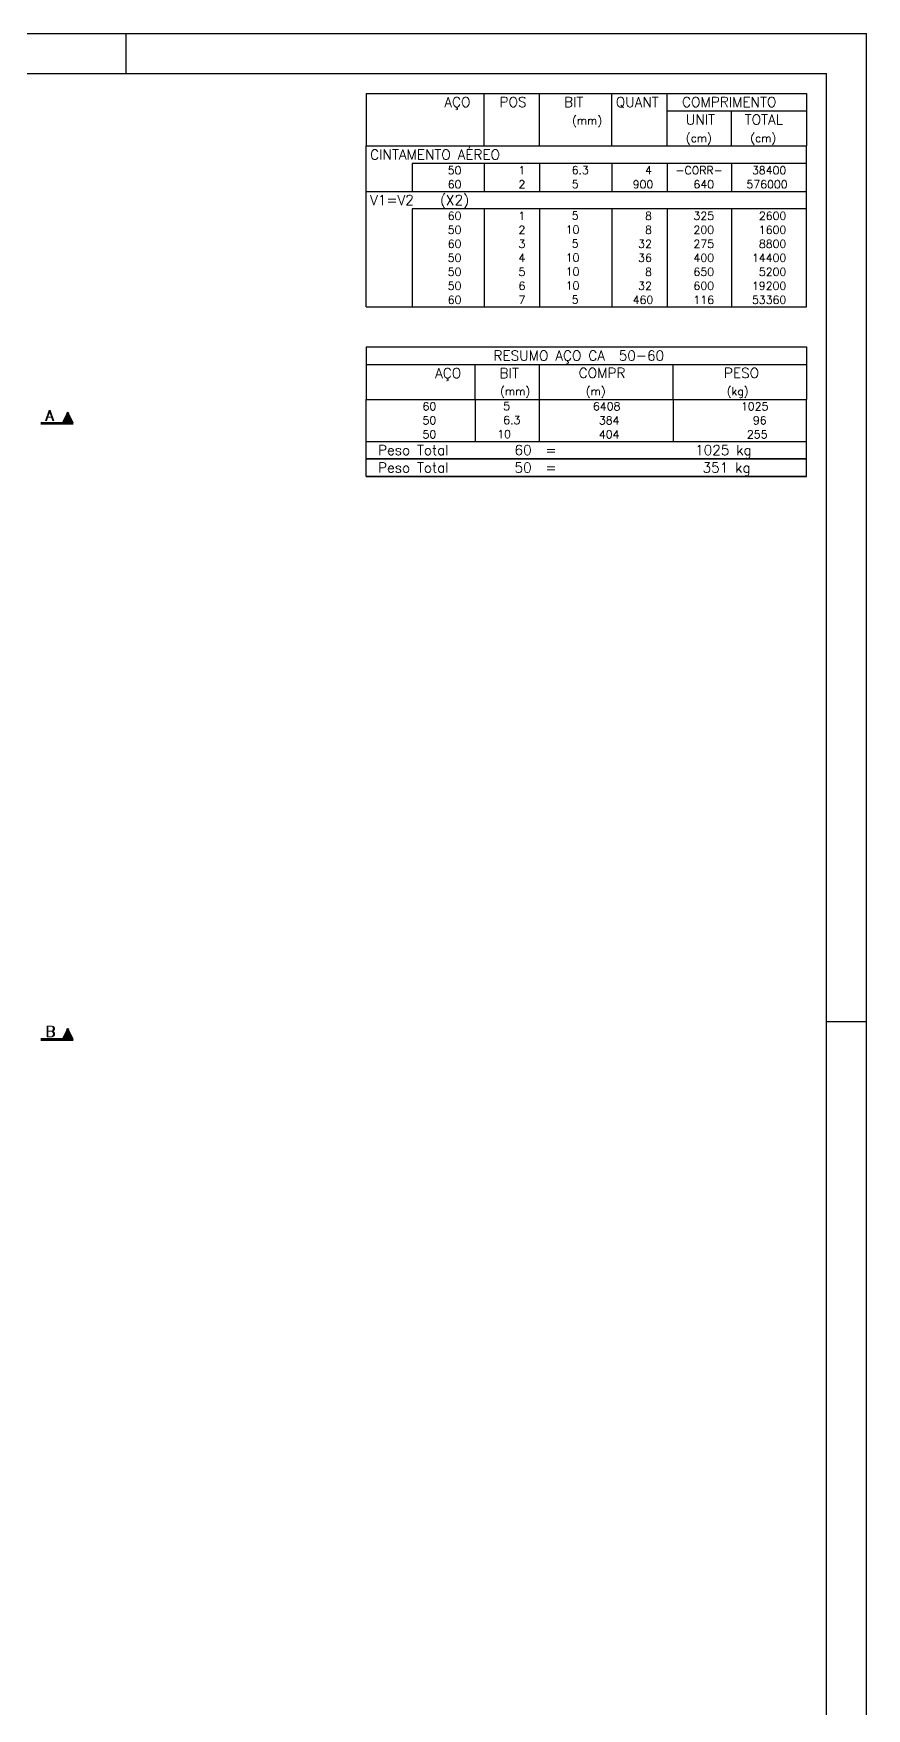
# Model space of a CAD drawing. Extents: x 797 to 1056, y -75 to 15.
# Drawn here: x 957.1 to 967.51, y -54.2 to -33.26 of the extents above; entities that cross this region are included whole.
import ezdxf

# ---------------------------------------------------------------- set-up
doc = ezdxf.new("R2010")
doc.units = 0
doc.header["$MEASUREMENT"] = 0
for name, color, linetype in [('06', 6, 'CONTINUOUS'), ('1', 2, 'CONTINUOUS'), ('CERCADURA', 7, 'CONTINUOUS')]:
    doc.layers.add(name, color=color, linetype=linetype)
doc.styles.get("Standard").update_dxf_attribs({"font": 'ROMANS.SHX'})

msp = doc.modelspace()

# ---------------------------------------------------------------- linework, layer by layer
at = {"layer": '06'}
for p in [(909.31, -33.763), (967.01, -74.813)]:
    msp.add_line(p, (967.01, -33.763), dxfattribs=at)
at = {"layer": '1', "linetype": 'Continuous'}
for p, q in [((961.26, -34.011), (961.26, -34.667)), ((961.26, -34.011), (966.76, -34.011)), ((962.735, -34.667), (962.735, -34.011)), ((963.425, -34.667), (963.425, -34.011)), ((964.33, -34.667), (964.33, -34.011)), ((965.02, -34.667), (965.02, -34.011)), ((966.76, -34.011), (966.76, -34.667)), ((965.02, -34.229), (966.76, -34.229)), ((965.825, -34.667), (965.825, -34.229)), ((961.26, -34.667), (966.76, -34.667)), ((961.26, -34.886), (961.26, -34.667)), ((961.26, -34.667), (966.76, -34.667)), ((966.76, -34.886), (966.76, -34.667)), ((961.26, -35.061), (961.26, -34.886)), ((966.76, -34.886), (961.835, -34.886)), ((961.835, -34.886), (961.835, -35.061)), ((962.735, -34.886), (962.735, -35.061)), ((963.425, -34.886), (963.425, -35.061)), ((964.33, -34.886), (964.33, -35.061)), ((965.02, -34.886), (965.02, -35.061)), ((965.825, -34.886), (965.825, -35.061)), ((966.76, -35.061), (966.76, -34.886)), ((961.26, -35.236), (961.26, -35.061)), ((961.835, -35.061), (961.835, -35.236)), ((962.735, -35.061), (962.735, -35.236)), ((963.425, -35.061), (963.425, -35.236)), ((964.33, -35.061), (964.33, -35.236)), ((965.02, -35.061), (965.02, -35.236)), ((965.825, -35.061), (965.825, -35.236)), ((966.76, -35.236), (966.76, -35.061)), ((961.26, -35.454), (961.26, -35.236)), ((961.26, -35.236), (966.76, -35.236)), ((966.76, -35.454), (966.76, -35.236)), ((961.26, -35.629), (961.26, -35.454)), ((966.76, -35.454), (961.835, -35.454)), ((961.835, -35.454), (961.835, -35.629)), ((962.735, -35.454), (962.735, -35.629)), ((963.425, -35.454), (963.425, -35.629)), ((964.33, -35.454), (964.33, -35.629)), ((965.02, -35.454), (965.02, -35.629)), ((965.825, -35.454), (965.825, -35.629)), ((966.76, -35.629), (966.76, -35.454)), ((961.26, -35.804), (961.26, -35.629)), ((961.835, -35.629), (961.835, -35.804)), ((962.735, -35.629), (962.735, -35.804)), ((963.425, -35.629), (963.425, -35.804)), ((964.33, -35.629), (964.33, -35.804)), ((965.02, -35.629), (965.02, -35.804)), ((965.825, -35.629), (965.825, -35.804)), ((966.76, -35.804), (966.76, -35.629)), ((961.26, -35.979), (961.26, -35.804)), ((961.26, -36.154), (961.26, -35.979)), ((961.835, -35.804), (961.835, -35.979)), ((961.835, -35.979), (961.835, -36.154)), ((962.735, -35.804), (962.735, -35.979)), ((962.735, -35.979), (962.735, -36.154)), ((963.425, -35.804), (963.425, -35.979)), ((963.425, -35.979), (963.425, -36.154)), ((964.33, -35.804), (964.33, -35.979)), ((964.33, -35.979), (964.33, -36.154)), ((965.02, -35.804), (965.02, -35.979)), ((965.02, -35.979), (965.02, -36.154)), ((965.825, -35.804), (965.825, -35.979)), ((965.825, -35.979), (965.825, -36.154)), ((966.76, -35.979), (966.76, -35.804)), ((966.76, -36.154), (966.76, -35.979)), ((961.26, -36.329), (961.26, -36.154)), ((961.835, -36.154), (961.835, -36.329)), ((962.735, -36.154), (962.735, -36.329)), ((963.425, -36.154), (963.425, -36.329)), ((964.33, -36.154), (964.33, -36.329)), ((965.02, -36.154), (965.02, -36.329)), ((965.825, -36.154), (965.825, -36.329)), ((966.76, -36.329), (966.76, -36.154)), ((961.26, -36.504), (961.26, -36.329)), ((961.835, -36.329), (961.835, -36.504)), ((962.735, -36.329), (962.735, -36.504)), ((963.425, -36.329), (963.425, -36.504)), ((964.33, -36.329), (964.33, -36.504)), ((965.02, -36.329), (965.02, -36.504)), ((965.825, -36.329), (965.825, -36.504)), ((966.76, -36.504), (966.76, -36.329)), ((961.26, -36.679), (961.26, -36.504)), ((961.835, -36.504), (961.835, -36.679)), ((962.735, -36.504), (962.735, -36.679)), ((963.425, -36.504), (963.425, -36.679)), ((964.33, -36.504), (964.33, -36.679)), ((965.02, -36.504), (965.02, -36.679)), ((965.825, -36.504), (965.825, -36.679)), ((966.76, -36.679), (966.76, -36.504)), ((961.26, -36.679), (966.76, -36.679)), ((961.26, -37.179), (961.26, -37.836)), ((961.26, -37.179), (966.76, -37.179)), ((966.76, -37.179), (966.76, -37.836)), ((961.26, -37.398), (966.76, -37.398)), ((962.62, -37.836), (962.62, -37.398)), ((963.425, -37.836), (963.425, -37.398)), ((965.093, -37.836), (965.093, -37.398)), ((961.26, -37.836), (966.76, -37.836)), ((961.26, -38.011), (961.26, -37.836)), ((962.62, -37.836), (962.62, -38.011)), ((963.425, -38.011), (963.425, -37.836)), ((965.093, -37.836), (965.093, -38.011)), ((966.76, -38.011), (966.76, -37.836)), ((957.53, -37.997), (957.461, -38.135)), ((957.53, -37.998), (957.462, -38.135)), ((957.541, -38.002), (957.472, -38.14)), ((957.541, -38.004), (957.473, -38.14)), ((957.578, -38.093), (957.482, -38.093)), ((957.572, -38.082), (957.487, -38.082)), ((957.572, -38.095), (957.487, -38.095)), ((957.567, -38.071), (957.493, -38.071)), ((957.567, -38.084), (957.493, -38.084)), ((957.562, -38.061), (957.498, -38.061)), ((957.562, -38.073), (957.498, -38.073)), ((957.556, -38.05), (957.503, -38.05)), ((957.556, -38.063), (957.503, -38.063)), ((957.551, -38.039), (957.509, -38.039)), ((957.551, -38.052), (957.509, -38.052)), ((957.546, -38.029), (957.514, -38.029)), ((957.546, -38.041), (957.514, -38.041)), ((957.588, -38.141), (957.519, -38.002)), ((957.587, -38.14), (957.519, -38.004)), ((957.541, -38.018), (957.519, -38.018)), ((957.541, -38.031), (957.519, -38.031)), ((957.535, -38.008), (957.523, -38.008)), ((957.535, -38.02), (957.523, -38.02)), ((957.599, -38.135), (957.53, -37.997)), ((957.598, -38.135), (957.53, -37.998)), ((961.26, -38.186), (961.26, -38.011)), ((962.62, -38.011), (962.62, -38.186)), ((963.425, -38.186), (963.425, -38.011)), ((965.093, -38.011), (965.093, -38.186)), ((966.76, -38.186), (966.76, -38.011)), ((957.194, -38.123), (957.599, -38.123)), ((957.194, -38.135), (957.599, -38.135)), ((957.598, -38.135), (957.194, -38.135)), ((957.598, -38.147), (957.194, -38.147)), ((957.594, -38.125), (957.466, -38.125)), ((957.594, -38.137), (957.466, -38.137)), ((957.588, -38.114), (957.471, -38.114)), ((957.588, -38.126), (957.471, -38.126)), ((957.583, -38.103), (957.477, -38.103)), ((957.583, -38.116), (957.477, -38.116)), ((957.578, -38.105), (957.482, -38.105)), ((961.26, -38.361), (961.26, -38.186)), ((962.62, -38.186), (962.62, -38.361)), ((963.425, -38.361), (963.425, -38.186)), ((965.093, -38.186), (965.093, -38.361)), ((966.76, -38.361), (966.76, -38.186)), ((961.26, -38.361), (966.76, -38.361)), ((961.26, -38.579), (961.26, -38.361)), ((961.26, -38.361), (966.76, -38.361)), ((966.76, -38.579), (966.76, -38.361)), ((966.76, -38.579), (961.26, -38.579)), ((961.26, -38.798), (961.26, -38.579)), ((961.26, -38.579), (966.76, -38.579)), ((966.76, -38.798), (966.76, -38.579)), ((966.76, -38.798), (961.26, -38.798)), ((961.26, -38.798), (966.76, -38.798)), ((957.194, -45.823), (957.599, -45.823)), ((957.194, -45.835), (957.599, -45.835)), ((957.598, -45.835), (957.194, -45.835)), ((957.53, -45.697), (957.461, -45.835)), ((957.53, -45.698), (957.462, -45.835)), ((957.594, -45.825), (957.466, -45.825)), ((957.594, -45.837), (957.466, -45.837)), ((957.588, -45.814), (957.471, -45.814)), ((957.588, -45.826), (957.471, -45.826)), ((957.541, -45.702), (957.472, -45.84)), ((957.541, -45.704), (957.473, -45.84)), ((957.583, -45.803), (957.477, -45.803)), ((957.583, -45.816), (957.477, -45.816)), ((957.578, -45.793), (957.482, -45.793)), ((957.578, -45.805), (957.482, -45.805)), ((957.572, -45.782), (957.487, -45.782)), ((957.572, -45.795), (957.487, -45.795)), ((957.567, -45.771), (957.493, -45.771)), ((957.567, -45.784), (957.493, -45.784)), ((957.562, -45.761), (957.498, -45.761)), ((957.562, -45.773), (957.498, -45.773)), ((957.556, -45.75), (957.503, -45.75)), ((957.556, -45.763), (957.503, -45.763)), ((957.551, -45.739), (957.509, -45.739)), ((957.551, -45.752), (957.509, -45.752)), ((957.546, -45.729), (957.514, -45.729)), ((957.546, -45.741), (957.514, -45.741)), ((957.588, -45.841), (957.519, -45.702)), ((957.587, -45.84), (957.519, -45.704)), ((957.541, -45.718), (957.519, -45.718)), ((957.541, -45.731), (957.519, -45.731)), ((957.535, -45.708), (957.523, -45.708)), ((957.535, -45.72), (957.523, -45.72)), ((957.599, -45.835), (957.53, -45.697)), ((957.598, -45.835), (957.53, -45.698)), ((957.598, -45.847), (957.194, -45.847))]:
    msp.add_line(p, q, dxfattribs=at)
at = {"layer": 'CERCADURA'}
for p, q in [((908.06, -33.263), (967.51, -33.263)), ((958.26, -33.763), (958.26, -33.263)), ((967.51, -75.313), (967.51, -33.263)), ((967.01, -45.613), (967.51, -45.613))]:
    msp.add_line(p, q, dxfattribs=at)

# ---------------------------------------------------------------- texts
at = {"layer": '1', "linetype": 'Continuous'}
for s, height, p in [('AÇO', 0.125, (962.235, -34.182)), ('POS', 0.125, (962.925, -34.182)), ('BIT', 0.125, (963.73, -34.182)), ('QUANT', 0.125, (964.378, -34.182)), ('COMPRIMENTO', 0.125, (965.205, -34.182)), ('(mm)', 0.1, (963.83, -34.401)), ('UNIT', 0.125, (965.253, -34.401)), ('TOTAL', 0.125, (965.99, -34.401)), ('(cm)', 0.1, (965.253, -34.62)), ('(cm)', 0.1, (966.058, -34.62)), ('CINTAMENTO AÉREO', 0.125, (961.308, -34.839)), ('     50 ', 0.1, (961.905, -35.023)), ('  1', 0.1, (963.025, -35.023)), ('    6.3', 0.1, (963.528, -35.02)), ('   4', 0.1, (964.52, -35.023)), ('-CORR-', 0.1, (965.125, -35.023)), ('  38400', 0.1, (965.942, -35.023)), ('     60 ', 0.1, (961.905, -35.198)), ('  2', 0.1, (963.025, -35.198)), ('    5  ', 0.1, (963.528, -35.195)), (' 900', 0.1, (964.52, -35.198)), ('   640', 0.1, (965.125, -35.198)), (' 576000', 0.1, (965.942, -35.198)), ('V1=V2   (X2)', 0.125, (961.308, -35.407)), ('     60 ', 0.1, (961.905, -35.592)), ('  1', 0.1, (963.025, -35.592)), ('    5  ', 0.1, (963.528, -35.589)), ('   8', 0.1, (964.52, -35.592)), ('   325', 0.1, (965.125, -35.592)), ('   2600', 0.1, (965.942, -35.592)), ('     50 ', 0.1, (961.905, -35.767)), ('  2', 0.1, (963.025, -35.767)), ('   10  ', 0.1, (963.528, -35.764)), ('   8', 0.1, (964.52, -35.767)), ('   200', 0.1, (965.125, -35.767)), ('   1600', 0.1, (965.942, -35.767)), ('     60 ', 0.1, (961.905, -35.942)), ('  3', 0.1, (963.025, -35.942)), ('    5  ', 0.1, (963.528, -35.939)), ('  32', 0.1, (964.52, -35.942)), ('   275', 0.1, (965.125, -35.942)), ('   8800', 0.1, (965.942, -35.942)), ('     50 ', 0.1, (961.905, -36.117)), ('     50 ', 0.1, (961.905, -36.292)), ('  4', 0.1, (963.025, -36.117)), ('  5', 0.1, (963.025, -36.292)), ('   10  ', 0.1, (963.528, -36.114)), ('   10  ', 0.1, (963.528, -36.289)), ('  36', 0.1, (964.52, -36.117)), ('   8', 0.1, (964.52, -36.292)), ('   400', 0.1, (965.125, -36.117)), ('   650', 0.1, (965.125, -36.292)), ('  14400', 0.1, (965.942, -36.117)), ('   5200', 0.1, (965.942, -36.292)), ('     50 ', 0.1, (961.905, -36.467)), ('  6', 0.1, (963.025, -36.467)), ('   10  ', 0.1, (963.528, -36.464)), ('  32', 0.1, (964.52, -36.467)), ('   600', 0.1, (965.125, -36.467)), ('  19200', 0.1, (965.942, -36.467)), ('     60 ', 0.1, (961.905, -36.642)), ('  7', 0.1, (963.025, -36.642)), ('    5  ', 0.1, (963.528, -36.639)), (' 460', 0.1, (964.52, -36.642)), ('   116', 0.1, (965.125, -36.642)), ('  53360', 0.1, (965.942, -36.642)), ('RESUMO AÇO CA  50-60', 0.125, (962.85, -37.351)), ('AÇO', 0.125, (962.12, -37.57)), ('BIT', 0.125, (962.925, -37.57)), ('COMPR', 0.125, (963.914, -37.568)), ('PESO', 0.125, (965.729, -37.568)), ('(mm)', 0.1, (962.932, -37.784)), ('(m)', 0.1, (964.003, -37.784)), ('(kg)', 0.1, (965.763, -37.784)), ('     60 ', 0.1, (961.59, -37.973)), ('    5  ', 0.1, (962.673, -37.97)), ('    6408', 0.1, (963.794, -37.973)), ('   1025', 0.1, (965.718, -37.973)), ('A', 0.133, (957.248, -38.102)), ('A', 0.133, (957.26, -38.102)), ('     50 ', 0.1, (961.59, -38.148)), ('    6.3', 0.1, (962.673, -38.145)), ('     384', 0.1, (963.794, -38.148)), ('     96', 0.1, (965.718, -38.148)), ('     50 ', 0.1, (961.59, -38.323)), ('   10  ', 0.1, (962.673, -38.32)), ('     404', 0.1, (963.794, -38.323)), ('    255', 0.1, (965.718, -38.323)), ('Peso Total        60  =', 0.125, (961.406, -38.532)), ('   1025 kg', 0.125, (965.089, -38.532)), ('Peso Total        50  =', 0.125, (961.406, -38.751)), ('    351 kg', 0.125, (965.089, -38.751)), ('B', 0.133, (957.248, -45.802)), ('B', 0.133, (957.26, -45.802))]:
    msp.add_text(s, height=height, dxfattribs=at).set_placement(p)

doc.saveas('drawing.dxf')
